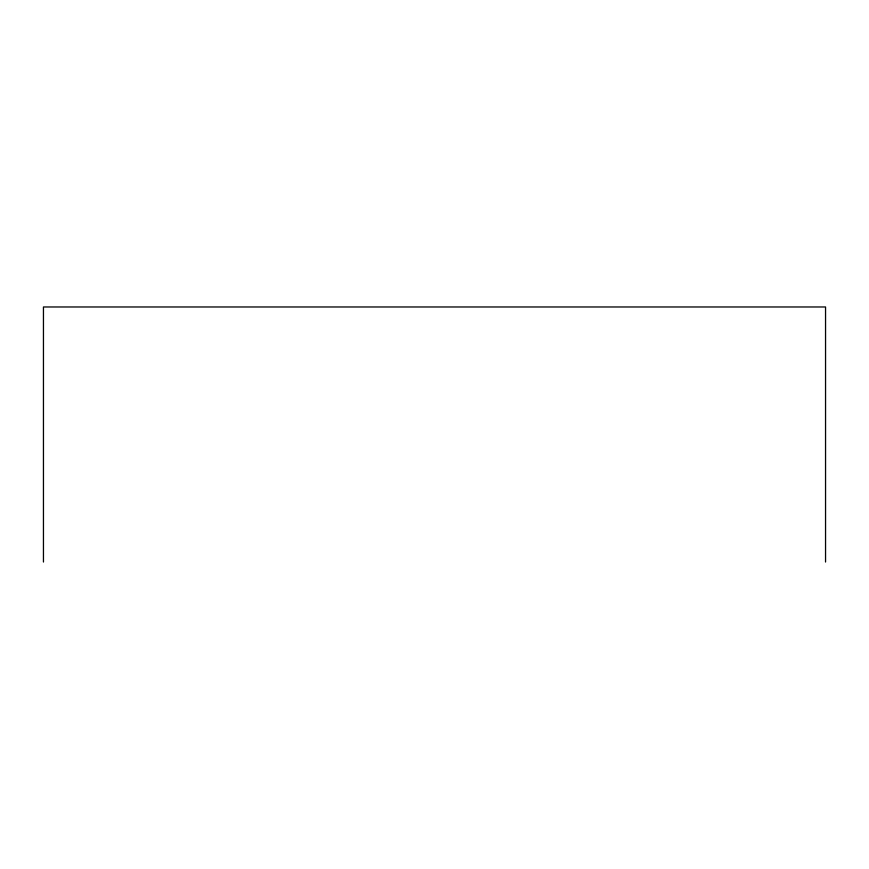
<?xml version="1.0" encoding="UTF-8"?>
<svg xmlns="http://www.w3.org/2000/svg" width="869" height="869" viewBox="0 0 869 869"><rect width="100%" height="100%" fill="white"/><g stroke="black" fill="none" stroke-linecap="round" stroke-linejoin="round"><path stroke-width="1.3" d="M825.55 562.026L825.55 306.974L43.45 306.974L43.45 562.026"/></g></svg>
